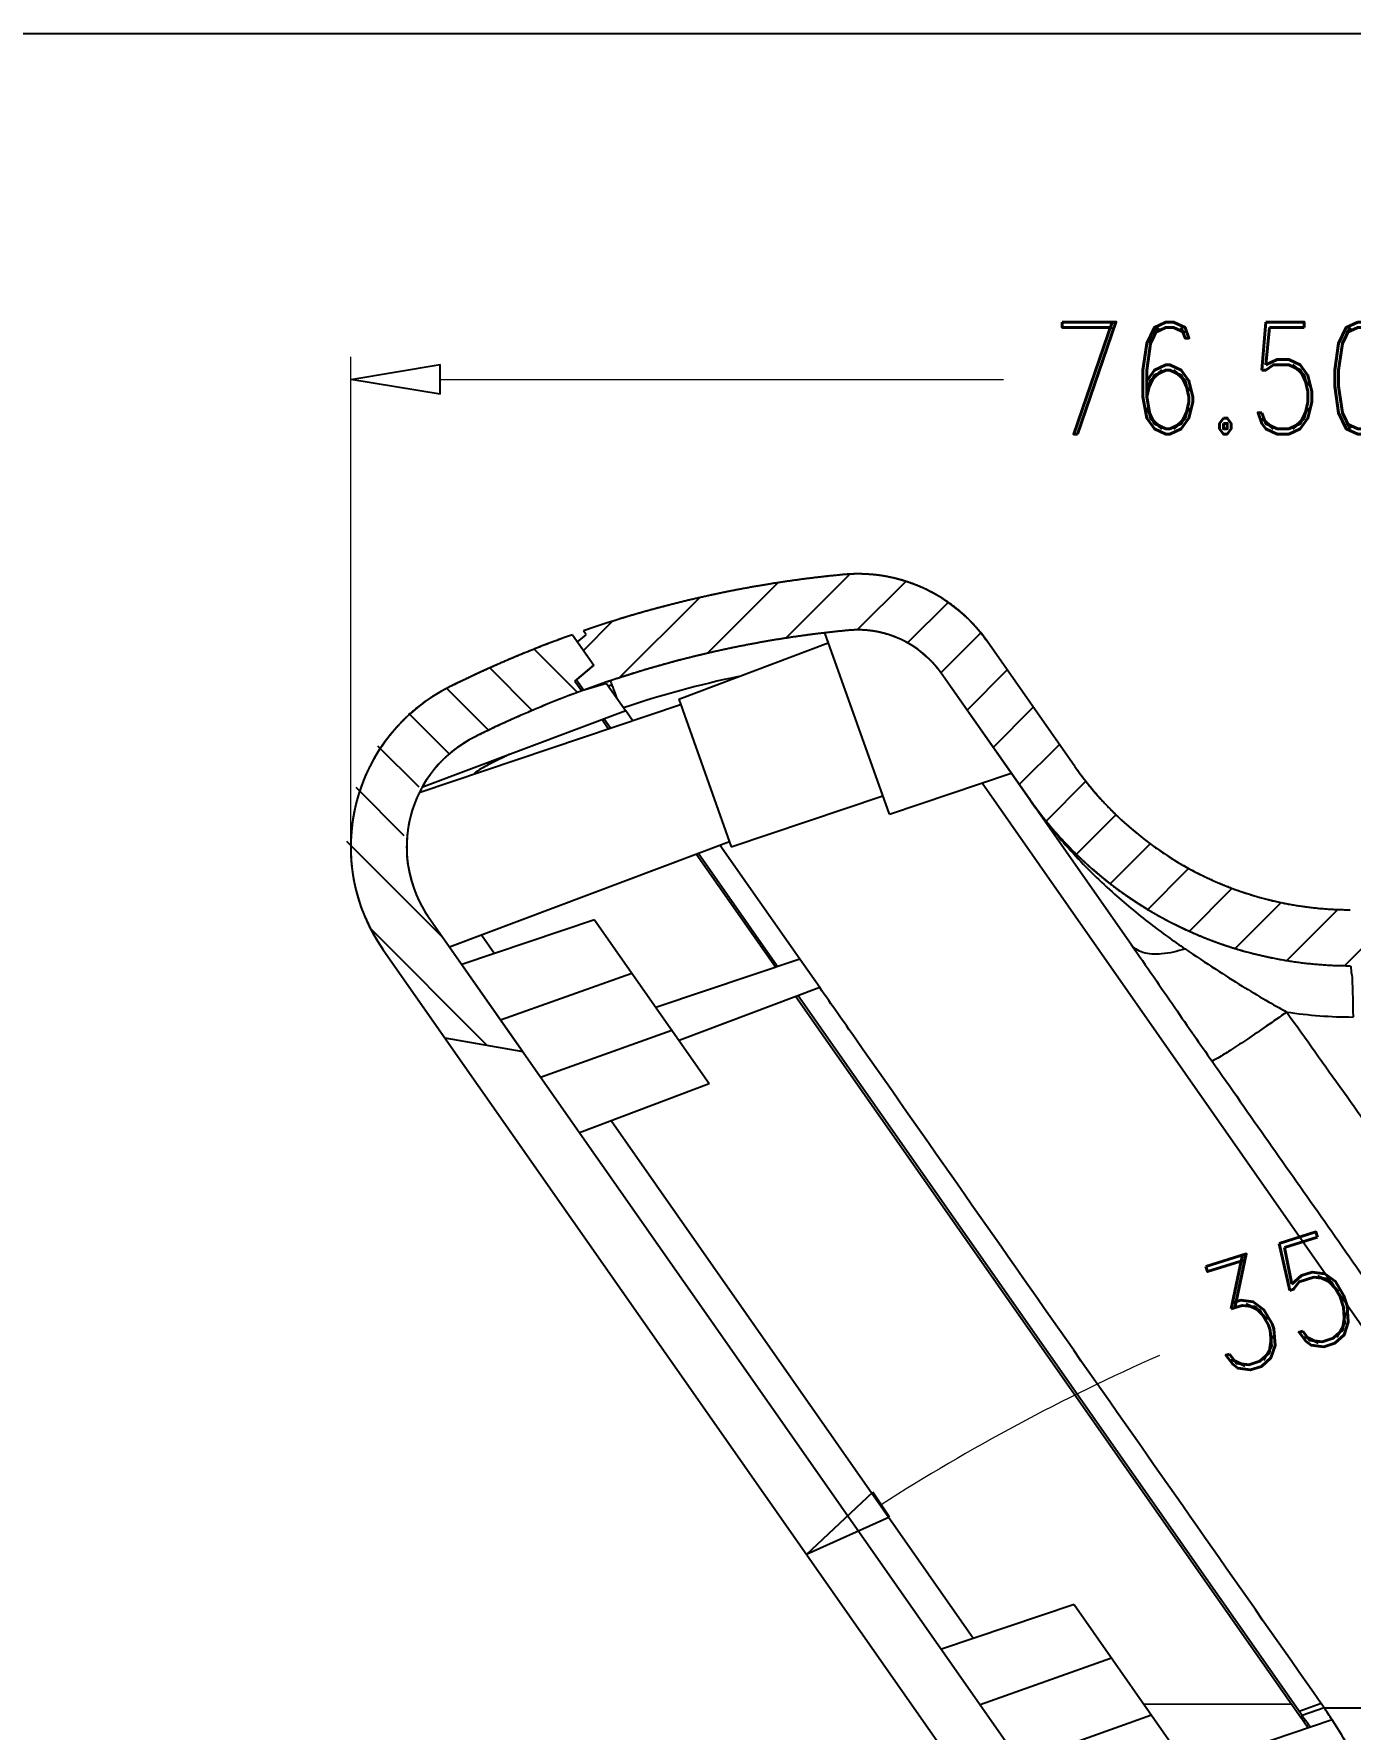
# Model space of a CAD drawing. Header units: millimetres. Extents: x -2947 to 97, y -3022 to 322.
# Drawn here: x -2161.6 to -2102.8, y -1765.1 to -1689.4 of the extents above; entities that cross this region are included whole.
import ezdxf
from ezdxf.enums import TextEntityAlignment as Align

# ---------------------------------------------------------------- set-up
doc = ezdxf.new("R2010")
doc.units = ezdxf.units.MM
doc.layers.get('0').update_dxf_attribs({"linetype": 'CONTINUOUS'})
doc.layers.get('Defpoints').update_dxf_attribs({"linetype": 'CONTINUOUS'})
doc.layers.add('dim', color=3, linetype='CONTINUOUS', lineweight=9)
doc.styles.add('LongTou', font='romand.shx', dxfattribs={"width": 0.8, "bigfont": 'whgdtxt.shx'})

msp = doc.modelspace()

# ---------------------------------------------------------------- linework, layer by layer
at = {"color": 0, "linetype": 'ByBlock', "lineweight": -2}
for p, q in [((-2147.458, -1704.816), (-2143.458, -1704.149)), ((-2143.458, -1705.482), (-2143.458, -1704.149)), ((-2143.458, -1705.482), (-2147.458, -1704.816)), ((-2127.097, -1757.307), (-2124.142, -1754.529)), ((-2123.401, -1755.638), (-2124.142, -1754.529)), ((-2123.401, -1755.638), (-2127.097, -1757.307))]:
    msp.add_line(p, q, dxfattribs=at)
at = {"linetype": 'Continuous'}
for p, q in [((-2128.034, -1716.376), (-2125.174, -1713.517)), ((-2131.541, -1717.055), (-2128.387, -1713.901)), ((-2124.835, -1716.006), (-2122.652, -1713.823)), ((-2135.463, -1718.148), (-2131.883, -1714.568)), ((-2122.577, -1716.576), (-2120.763, -1714.762)), ((-2137.064, -1716.921), (-2135.762, -1715.619)), ((-2121.1, -1717.928), (-2119.315, -1716.143)), ((-2137.327, -1718.798), (-2139.261, -1716.864)), ((-2139.35, -1719.603), (-2141.248, -1717.705)), ((-2119.935, -1719.591), (-2118.14, -1717.796)), ((-2141.298, -1720.484), (-2143.162, -1718.619)), ((-2118.77, -1721.254), (-2116.975, -1719.459)), ((-2143.082, -1721.528), (-2144.866, -1719.744)), ((-2144.4, -1723.038), (-2146.241, -1721.198)), ((-2117.605, -1722.918), (-2115.81, -1721.123)), ((-2145.065, -1725.202), (-2147.218, -1723.049)), ((-2116.408, -1724.549), (-2114.628, -1722.77)), ((-2115.066, -1726.036), (-2113.297, -1724.267)), ((-2143.329, -1729.767), (-2147.63, -1725.465)), ((-2113.564, -1727.362), (-2111.78, -1725.579)), ((-2111.893, -1728.52), (-2110.059, -1726.686)), ((-2110.038, -1729.493), (-2108.12, -1727.575)), ((-2107.977, -1730.261), (-2105.917, -1728.201)), ((-2105.675, -1730.787), (-2103.384, -1728.497)), ((-2141.359, -1734.565), (-2146.618, -1729.306)), ((-2103.062, -1731.003), (-2100.878, -1728.819))]:
    msp.add_line(p, q, dxfattribs=at)
at = {"color": 7}
for p, q in [((-2137.555, -1716.22), (-2136.599, -1717.584)), ((-2137.555, -1716.22), (-2136.599, -1717.584)), ((-2137.329, -1716.542), (-2136.944, -1716.22)), ((-2137.329, -1716.542), (-2136.944, -1716.22)), ((-2137.329, -1716.542), (-2136.599, -1717.584)), ((-2136.944, -1716.22), (-2137.064, -1716.048)), ((-2136.944, -1716.22), (-2137.064, -1716.048)), ((-2132.811, -1719.102), (-2126.132, -1716.589)), ((-2123.404, -1724.242), (-2126.292, -1716.14)), ((-2115.118, -1722.111), (-2119.042, -1716.506)), ((-2115.118, -1722.111), (-2119.042, -1716.506)), ((-2137.445, -1718.294), (-2136.599, -1717.584)), ((-2136.599, -1717.584), (-2137.445, -1718.294)), ((-2137.368, -1718.23), (-2136.599, -1717.584)), ((-2117.166, -1723.545), (-2121.09, -1717.94)), ((-2112.608, -1730.054), (-2121.09, -1717.94)), ((-2137.445, -1718.294), (-2137.141, -1718.729)), ((-2137.445, -1718.294), (-2137.141, -1718.729)), ((-2137.368, -1718.23), (-2137.041, -1718.696)), ((-2137.368, -1718.23), (-2137.041, -1718.696)), ((-2136.03, -1718.397), (-2137.141, -1718.729)), ((-2136.064, -1718.348), (-2137.041, -1718.696)), ((-2136.064, -1718.348), (-2137.041, -1718.696)), ((-2136.03, -1718.397), (-2135.17, -1719.625)), ((-2144.406, -1723.273), (-2132.727, -1719.338)), ((-2135.17, -1719.625), (-2144.274, -1723.05)), ((-2134.867, -1720.059), (-2135.17, -1719.625)), ((-2132.811, -1719.102), (-2130.461, -1725.696)), ((-2135.953, -1720.425), (-2136.233, -1720.025)), ((-2136.129, -1719.996), (-2136.212, -1720.055)), ((-2135.854, -1720.391), (-2136.137, -1719.988)), ((-2123.404, -1724.242), (-2117.964, -1722.409)), ((-2130.461, -1725.696), (-2123.698, -1723.417)), ((-2095.032, -1757.531), (-2119.266, -1722.848)), ((-2143.049, -1730.166), (-2130.545, -1725.461)), ((-2127.407, -1730.712), (-2130.972, -1725.621)), ((-2128.494, -1731.078), (-2132.035, -1726.021)), ((-2128.412, -1731.021), (-2131.938, -1725.985)), ((-2143.963, -1728.86), (-2139.773, -1734.845)), ((-2143.963, -1728.86), (-2114.361, -1771.137)), ((-2136.566, -1728.964), (-2142.493, -1730.961)), ((-2136.566, -1728.964), (-2131.45, -1736.27)), ((-2146.011, -1730.294), (-2143.255, -1734.231)), ((-2146.011, -1730.294), (-2116.409, -1772.571)), ((-2141.619, -1729.628), (-2141.032, -1730.468)), ((-2127.407, -1730.712), (-2133.828, -1732.875)), ((-2126.515, -1731.986), (-2127.407, -1730.712)), ((-2140.762, -1733.432), (-2134.901, -1731.343)), ((-2126.515, -1731.986), (-2132.795, -1734.349)), ((-2127.578, -1732.386), (-2105.022, -1764.599)), ((-2104.941, -1764.541), (-2127.481, -1732.35)), ((-2138.978, -1735.98), (-2133.116, -1733.891)), ((-2143.255, -1734.231), (-2139.773, -1734.845)), ((-2143.255, -1734.231), (-2139.773, -1734.845)), ((-2137.247, -1738.452), (-2131.45, -1736.27)), ((-2135.827, -1737.917), (-2119.654, -1761.066)), ((-2115.15, -1759.549), (-2121.077, -1761.545)), ((-2115.15, -1759.549), (-2110.034, -1766.855)), ((-2119.347, -1764.017), (-2113.485, -1761.928)), ((-2112.042, -1763.989), (-2105.459, -1763.975)), ((-2104.122, -1763.967), (-2105.099, -1764.315)), ((-2103.991, -1764.156), (-2104.967, -1764.503)), ((-2104.122, -1763.967), (-2104.139, -1763.943)), ((-2103.991, -1764.156), (-2091.361, -1764.181)), ((-2117.562, -1766.565), (-2111.7, -1764.476)), ((-2103.627, -1764.7), (-2110.139, -1766.894)), ((-2104.956, -1764.519), (-2105.038, -1764.576)), ((-2104.831, -1764.7), (-2104.913, -1764.756)), ((-2104.897, -1764.779), (-2104.898, -1764.778))]:
    msp.add_line(p, q, dxfattribs=at)
for centre, radius, start, end in [((-2120.766, -1763.317), 50, 95.39225, 109.02448), ((-2124.804, -1720.54), 7.033, 35, 95.39226), ((-2120.766, -1763.317), 50, 109.61958, 116.42642), ((-2120.766, -1763.317), 47.5, 95.39224, 108.78837), ((-2124.804, -1720.54), 4.533, 35, 95.39224), ((-2120.683, -1763.026), 45.922, 101.87065, 108.52107), ((-2139.458, -1725.706), 8, 116.42642, 215), ((-2120.766, -1763.317), 47.5, 110.16549, 116.42642), ((-2139.458, -1725.706), 5.5, 116.42642, 215), ((-2131.263, -1717.057), 11.216, 205.87398, 206.32005), ((-2120.826, -1763.173), 45.963, 115.13907, 116.47522), ((-2139.525, -1725.623), 4.015, 116.50317, 127.13281), ((-2102.831, -1713.507), 15, 215.00007, 270.00054), ((-2097.785, -1709.967), 23.664, 215.01368, 219.85067), ((-2102.831, -1713.507), 17.5, 215.00007, 270.00054), ((-2102.7, -1713.369), 19.93, 261.45932, 270.00073), ((-2124.6, -1778.307), 25, 34.47479, 35), ((-2124.575, -1778.289), 24.969, 32.97088, 34.47438), ((-2124.6, -1778.308), 23.9, 34.47851, 35.00001), ((-2124.602, -1778.307), 24.002, 34.82494, 35), ((-2124.602, -1778.308), 24.002, 34.47482, 34.82494), ((-2124.969, -1778.556), 24.345, 33.92655, 34.46745), ((-2124.527, -1778.256), 23.911, 33.63983, 34.4753), ((-2127.519, -1780.233), 27.396, 33.62045, 33.86086), ((-2124.6, -1778.307), 25, 29.46317, 32.97312)]:
    msp.add_arc(centre, radius, start, end, dxfattribs=at)
for points, start_tangent, end_tangent in [([(-2125.465, -1713.538), (-2125.649, -1713.556), (-2125.834, -1713.575), (-2126.018, -1713.594), (-2126.203, -1713.614), (-2126.387, -1713.634), (-2126.572, -1713.655), (-2126.756, -1713.677), (-2126.94, -1713.7), (-2127.125, -1713.723), (-2127.309, -1713.747), (-2127.493, -1713.772), (-2127.677, -1713.797), (-2127.861, -1713.823), (-2128.045, -1713.85), (-2128.229, -1713.877), (-2128.413, -1713.905), (-2128.597, -1713.934), (-2128.78, -1713.964), (-2128.964, -1713.994), (-2129.147, -1714.025), (-2129.33, -1714.056), (-2129.514, -1714.088), (-2129.697, -1714.121), (-2129.88, -1714.155), (-2130.063, -1714.189), (-2130.245, -1714.224), (-2130.428, -1714.26), (-2130.611, -1714.296), (-2130.793, -1714.333), (-2130.975, -1714.37), (-2131.157, -1714.409), (-2131.339, -1714.448), (-2131.521, -1714.488), (-2131.703, -1714.528), (-2131.884, -1714.569), (-2132.066, -1714.611), (-2132.247, -1714.653), (-2132.428, -1714.696), (-2132.609, -1714.74), (-2132.789, -1714.784), (-2132.97, -1714.829), (-2133.15, -1714.875), (-2133.33, -1714.922), (-2133.51, -1714.969), (-2133.69, -1715.016), (-2133.87, -1715.065), (-2134.049, -1715.114), (-2134.228, -1715.164), (-2134.407, -1715.214), (-2134.586, -1715.265), (-2134.764, -1715.317), (-2134.943, -1715.369), (-2135.121, -1715.422), (-2135.299, -1715.476), (-2135.476, -1715.53), (-2135.654, -1715.585), (-2135.831, -1715.641), (-2136.008, -1715.697), (-2136.185, -1715.754), (-2136.361, -1715.811), (-2136.537, -1715.87), (-2136.713, -1715.929), (-2136.889, -1715.988), (-2137.064, -1716.048)], (-0.995575, -0.093974), (-0.945379, -0.325972)), ([(-2119.042, -1716.506), (-2119.074, -1716.461), (-2119.107, -1716.416), (-2119.139, -1716.371), (-2119.173, -1716.327), (-2119.206, -1716.282), (-2119.24, -1716.238), (-2119.275, -1716.193), (-2119.31, -1716.15), (-2119.345, -1716.106), (-2119.38, -1716.062), (-2119.417, -1716.019), (-2119.453, -1715.976), (-2119.49, -1715.933), (-2119.527, -1715.89), (-2119.565, -1715.848), (-2119.603, -1715.805), (-2119.642, -1715.763), (-2119.681, -1715.722), (-2119.72, -1715.68), (-2119.76, -1715.639), (-2119.8, -1715.598), (-2119.841, -1715.557), (-2119.881, -1715.517), (-2119.923, -1715.477), (-2119.964, -1715.437), (-2120.007, -1715.397), (-2120.049, -1715.358), (-2120.092, -1715.319), (-2120.135, -1715.28), (-2120.179, -1715.242), (-2120.223, -1715.204), (-2120.267, -1715.166), (-2120.312, -1715.129), (-2120.357, -1715.092), (-2120.402, -1715.055), (-2120.448, -1715.018), (-2120.494, -1714.982), (-2120.54, -1714.947), (-2120.587, -1714.911), (-2120.634, -1714.876), (-2120.682, -1714.842), (-2120.729, -1714.808), (-2120.777, -1714.774), (-2120.826, -1714.74), (-2120.875, -1714.707), (-2120.924, -1714.674), (-2120.973, -1714.642), (-2121.023, -1714.61), (-2121.072, -1714.579), (-2121.123, -1714.547), (-2121.173, -1714.517), (-2121.224, -1714.486), (-2121.275, -1714.456), (-2121.326, -1714.427), (-2121.378, -1714.398), (-2121.43, -1714.369), (-2121.482, -1714.341), (-2121.534, -1714.313), (-2121.587, -1714.286), (-2121.64, -1714.259), (-2121.693, -1714.233), (-2121.746, -1714.207), (-2121.799, -1714.181), (-2121.853, -1714.156), (-2121.907, -1714.131), (-2121.961, -1714.107), (-2122.016, -1714.083), (-2122.07, -1714.06), (-2122.125, -1714.037), (-2122.18, -1714.015), (-2122.235, -1713.993), (-2122.29, -1713.972), (-2122.345, -1713.951), (-2122.401, -1713.93), (-2122.457, -1713.91), (-2122.512, -1713.891), (-2122.568, -1713.872), (-2122.625, -1713.853), (-2122.681, -1713.835), (-2122.737, -1713.818), (-2122.794, -1713.801), (-2122.85, -1713.784), (-2122.907, -1713.768), (-2122.964, -1713.752), (-2123.021, -1713.737), (-2123.077, -1713.722), (-2123.135, -1713.708), (-2123.192, -1713.694), (-2123.249, -1713.681), (-2123.306, -1713.669), (-2123.363, -1713.656), (-2123.421, -1713.645), (-2123.478, -1713.633), (-2123.535, -1713.623), (-2123.593, -1713.612), (-2123.65, -1713.602), (-2123.708, -1713.593), (-2123.765, -1713.584), (-2123.823, -1713.576), (-2123.88, -1713.568), (-2123.937, -1713.561), (-2123.995, -1713.554), (-2124.052, -1713.547), (-2124.11, -1713.542), (-2124.167, -1713.536), (-2124.224, -1713.531), (-2124.282, -1713.527), (-2124.339, -1713.523), (-2124.396, -1713.519), (-2124.453, -1713.516), (-2124.51, -1713.513), (-2124.567, -1713.511), (-2124.624, -1713.51), (-2124.681, -1713.508), (-2124.738, -1713.508), (-2124.794, -1713.507), (-2124.851, -1713.507), (-2124.907, -1713.508), (-2124.963, -1713.509), (-2125.02, -1713.511), (-2125.076, -1713.513), (-2125.132, -1713.515), (-2125.188, -1713.518), (-2125.243, -1713.521), (-2125.299, -1713.525), (-2125.354, -1713.529), (-2125.409, -1713.533), (-2125.465, -1713.538)], (-0.573576, 0.819152), (-0.995575, -0.093974)), ([(-2137.555, -1716.22), (-2137.729, -1716.283), (-2137.904, -1716.346), (-2138.078, -1716.41), (-2138.252, -1716.474), (-2138.426, -1716.54), (-2138.599, -1716.605), (-2138.772, -1716.672), (-2138.945, -1716.739), (-2139.118, -1716.807), (-2139.291, -1716.875), (-2139.463, -1716.945), (-2139.635, -1717.014), (-2139.807, -1717.085), (-2139.979, -1717.156), (-2140.15, -1717.227), (-2140.321, -1717.3), (-2140.492, -1717.373), (-2140.662, -1717.446), (-2140.832, -1717.52), (-2141.002, -1717.595), (-2141.172, -1717.671), (-2141.341, -1717.747), (-2141.51, -1717.824), (-2141.679, -1717.901), (-2141.848, -1717.979), (-2142.016, -1718.057), (-2142.184, -1718.137), (-2142.351, -1718.216), (-2142.518, -1718.297), (-2142.685, -1718.378), (-2142.852, -1718.46), (-2143.018, -1718.542)], (-0.941943, -0.335773), (-0.895507, -0.445048)), ([(-2125.23, -1716.027), (-2125.402, -1716.044), (-2125.574, -1716.061), (-2125.747, -1716.079), (-2125.919, -1716.097), (-2126.091, -1716.117), (-2126.263, -1716.136), (-2126.435, -1716.157), (-2126.608, -1716.178), (-2126.78, -1716.199), (-2126.952, -1716.222), (-2127.124, -1716.244), (-2127.295, -1716.268), (-2127.467, -1716.292), (-2127.639, -1716.317), (-2127.811, -1716.342), (-2127.982, -1716.368), (-2128.154, -1716.395), (-2128.325, -1716.422), (-2128.497, -1716.45), (-2128.668, -1716.479), (-2128.839, -1716.508), (-2129.01, -1716.538), (-2129.181, -1716.568), (-2129.352, -1716.6), (-2129.523, -1716.631), (-2129.693, -1716.664), (-2129.864, -1716.697), (-2130.034, -1716.73), (-2130.205, -1716.764), (-2130.375, -1716.799), (-2130.545, -1716.835), (-2130.715, -1716.871), (-2130.885, -1716.907), (-2131.054, -1716.945), (-2131.224, -1716.983), (-2131.393, -1717.021), (-2131.563, -1717.06), (-2131.732, -1717.1), (-2131.901, -1717.141), (-2132.069, -1717.182), (-2132.238, -1717.223), (-2132.406, -1717.266), (-2132.575, -1717.308), (-2132.743, -1717.352), (-2132.911, -1717.396), (-2133.079, -1717.441), (-2133.246, -1717.486), (-2133.414, -1717.532), (-2133.581, -1717.578), (-2133.748, -1717.626), (-2133.915, -1717.673), (-2134.081, -1717.722), (-2134.248, -1717.771), (-2134.414, -1717.82), (-2134.58, -1717.87), (-2134.746, -1717.921), (-2134.911, -1717.972), (-2135.077, -1718.024), (-2135.242, -1718.077), (-2135.407, -1718.13), (-2135.572, -1718.184), (-2135.736, -1718.238), (-2135.9, -1718.293), (-2136.064, -1718.348)], (-0.995575, -0.093974), (-0.946715, -0.322074)), ([(-2121.09, -1717.94), (-2121.111, -1717.911), (-2121.132, -1717.882), (-2121.153, -1717.853), (-2121.174, -1717.824), (-2121.196, -1717.796), (-2121.218, -1717.767), (-2121.24, -1717.739), (-2121.262, -1717.71), (-2121.285, -1717.682), (-2121.308, -1717.654), (-2121.331, -1717.626), (-2121.355, -1717.598), (-2121.379, -1717.571), (-2121.403, -1717.543), (-2121.427, -1717.516), (-2121.452, -1717.488), (-2121.477, -1717.461), (-2121.502, -1717.434), (-2121.527, -1717.408), (-2121.553, -1717.381), (-2121.579, -1717.355), (-2121.605, -1717.328), (-2121.631, -1717.302), (-2121.658, -1717.277), (-2121.685, -1717.251), (-2121.712, -1717.225), (-2121.739, -1717.2), (-2121.767, -1717.175), (-2121.795, -1717.15), (-2121.823, -1717.125), (-2121.851, -1717.101), (-2121.88, -1717.076), (-2121.908, -1717.052), (-2121.937, -1717.028), (-2121.967, -1717.005), (-2121.996, -1716.981), (-2122.026, -1716.958), (-2122.056, -1716.935), (-2122.086, -1716.912), (-2122.116, -1716.89), (-2122.147, -1716.867), (-2122.178, -1716.845), (-2122.209, -1716.823), (-2122.24, -1716.802), (-2122.271, -1716.781), (-2122.303, -1716.759), (-2122.335, -1716.739), (-2122.367, -1716.718), (-2122.399, -1716.698), (-2122.431, -1716.678), (-2122.464, -1716.658), (-2122.496, -1716.638), (-2122.529, -1716.619), (-2122.562, -1716.6), (-2122.596, -1716.581), (-2122.629, -1716.563), (-2122.663, -1716.545), (-2122.696, -1716.527), (-2122.73, -1716.509), (-2122.764, -1716.492), (-2122.798, -1716.475), (-2122.833, -1716.458), (-2122.867, -1716.442), (-2122.902, -1716.425), (-2122.937, -1716.41), (-2122.972, -1716.394), (-2123.007, -1716.379), (-2123.042, -1716.364), (-2123.077, -1716.349), (-2123.112, -1716.335), (-2123.148, -1716.32), (-2123.183, -1716.307), (-2123.219, -1716.293), (-2123.255, -1716.28), (-2123.291, -1716.267), (-2123.327, -1716.255), (-2123.363, -1716.242), (-2123.399, -1716.23), (-2123.435, -1716.219), (-2123.472, -1716.207), (-2123.508, -1716.196), (-2123.545, -1716.186), (-2123.581, -1716.175), (-2123.618, -1716.165), (-2123.654, -1716.155), (-2123.691, -1716.146), (-2123.728, -1716.137), (-2123.765, -1716.128), (-2123.801, -1716.119), (-2123.838, -1716.111), (-2123.875, -1716.103), (-2123.912, -1716.096), (-2123.949, -1716.088), (-2123.986, -1716.082), (-2124.023, -1716.075), (-2124.06, -1716.069), (-2124.097, -1716.063), (-2124.134, -1716.057), (-2124.171, -1716.052), (-2124.208, -1716.046), (-2124.245, -1716.042), (-2124.282, -1716.037), (-2124.319, -1716.033), (-2124.356, -1716.029), (-2124.393, -1716.026), (-2124.43, -1716.023), (-2124.467, -1716.02), (-2124.504, -1716.017), (-2124.541, -1716.015), (-2124.578, -1716.013), (-2124.615, -1716.011), (-2124.651, -1716.01), (-2124.688, -1716.009), (-2124.725, -1716.008), (-2124.761, -1716.007), (-2124.798, -1716.007), (-2124.834, -1716.007), (-2124.87, -1716.008), (-2124.907, -1716.008), (-2124.943, -1716.009), (-2124.979, -1716.011), (-2125.015, -1716.012), (-2125.051, -1716.014), (-2125.087, -1716.016), (-2125.123, -1716.018), (-2125.158, -1716.021), (-2125.194, -1716.024), (-2125.23, -1716.027)], (-0.573576, 0.819152), (-0.995575, -0.093974)), ([(-2143.018, -1718.542), (-2143.061, -1718.563), (-2143.103, -1718.585), (-2143.146, -1718.606), (-2143.188, -1718.629), (-2143.23, -1718.651), (-2143.273, -1718.674), (-2143.315, -1718.697), (-2143.357, -1718.72), (-2143.399, -1718.744), (-2143.442, -1718.768), (-2143.484, -1718.793), (-2143.526, -1718.817), (-2143.568, -1718.842), (-2143.61, -1718.868), (-2143.652, -1718.893), (-2143.694, -1718.919), (-2143.736, -1718.946), (-2143.778, -1718.972), (-2143.819, -1718.999), (-2143.861, -1719.027), (-2143.903, -1719.054), (-2143.944, -1719.082), (-2143.986, -1719.11), (-2144.027, -1719.139), (-2144.068, -1719.168), (-2144.109, -1719.197), (-2144.151, -1719.227), (-2144.192, -1719.257), (-2144.232, -1719.287), (-2144.273, -1719.317), (-2144.314, -1719.348), (-2144.355, -1719.379), (-2144.395, -1719.411), (-2144.435, -1719.443), (-2144.476, -1719.475), (-2144.516, -1719.508), (-2144.556, -1719.54), (-2144.596, -1719.574), (-2144.635, -1719.607), (-2144.675, -1719.641), (-2144.715, -1719.675), (-2144.754, -1719.71), (-2144.793, -1719.745), (-2144.832, -1719.78), (-2144.871, -1719.815), (-2144.91, -1719.851), (-2144.948, -1719.887), (-2144.987, -1719.924), (-2145.025, -1719.96), (-2145.063, -1719.997), (-2145.101, -1720.035), (-2145.138, -1720.073), (-2145.176, -1720.111), (-2145.213, -1720.149), (-2145.25, -1720.188), (-2145.287, -1720.227), (-2145.324, -1720.266), (-2145.36, -1720.306), (-2145.397, -1720.346), (-2145.433, -1720.386), (-2145.469, -1720.427), (-2145.504, -1720.468), (-2145.54, -1720.509), (-2145.575, -1720.55), (-2145.61, -1720.592), (-2145.645, -1720.634), (-2145.679, -1720.677), (-2145.714, -1720.719), (-2145.748, -1720.762), (-2145.781, -1720.806), (-2145.815, -1720.849), (-2145.848, -1720.893), (-2145.881, -1720.937), (-2145.914, -1720.982), (-2145.947, -1721.026), (-2145.979, -1721.071), (-2146.011, -1721.117), (-2146.043, -1721.162), (-2146.074, -1721.208), (-2146.105, -1721.254), (-2146.136, -1721.301), (-2146.166, -1721.347), (-2146.197, -1721.394), (-2146.227, -1721.442), (-2146.256, -1721.489), (-2146.286, -1721.537), (-2146.315, -1721.585), (-2146.344, -1721.633), (-2146.372, -1721.682), (-2146.4, -1721.73), (-2146.428, -1721.779), (-2146.455, -1721.828), (-2146.483, -1721.878), (-2146.51, -1721.928), (-2146.536, -1721.978), (-2146.562, -1722.028), (-2146.588, -1722.078), (-2146.614, -1722.129), (-2146.639, -1722.179), (-2146.664, -1722.231), (-2146.688, -1722.282), (-2146.712, -1722.333), (-2146.736, -1722.385), (-2146.759, -1722.437), (-2146.783, -1722.489), (-2146.805, -1722.541), (-2146.828, -1722.593), (-2146.85, -1722.646), (-2146.871, -1722.699), (-2146.893, -1722.752), (-2146.913, -1722.805), (-2146.934, -1722.858), (-2146.954, -1722.912), (-2146.974, -1722.965), (-2146.993, -1723.019), (-2147.012, -1723.073), (-2147.031, -1723.127), (-2147.049, -1723.182), (-2147.067, -1723.236), (-2147.085, -1723.291), (-2147.102, -1723.345), (-2147.118, -1723.4), (-2147.135, -1723.455), (-2147.151, -1723.51), (-2147.166, -1723.565), (-2147.181, -1723.621), (-2147.196, -1723.676), (-2147.21, -1723.732), (-2147.224, -1723.787), (-2147.238, -1723.843), (-2147.251, -1723.899), (-2147.264, -1723.955), (-2147.276, -1724.011), (-2147.288, -1724.067), (-2147.3, -1724.123), (-2147.311, -1724.179), (-2147.322, -1724.235), (-2147.332, -1724.292), (-2147.342, -1724.348), (-2147.351, -1724.405), (-2147.36, -1724.461), (-2147.369, -1724.518), (-2147.377, -1724.574), (-2147.385, -1724.631), (-2147.393, -1724.687), (-2147.4, -1724.744), (-2147.407, -1724.801), (-2147.413, -1724.858), (-2147.419, -1724.914), (-2147.424, -1724.971), (-2147.429, -1725.028), (-2147.434, -1725.085), (-2147.438, -1725.141), (-2147.442, -1725.198), (-2147.445, -1725.255), (-2147.448, -1725.311), (-2147.451, -1725.368), (-2147.453, -1725.425), (-2147.455, -1725.481), (-2147.456, -1725.538), (-2147.457, -1725.595), (-2147.458, -1725.651), (-2147.458, -1725.708), (-2147.458, -1725.764), (-2147.457, -1725.82), (-2147.456, -1725.877), (-2147.455, -1725.933), (-2147.453, -1725.989), (-2147.451, -1726.045), (-2147.448, -1726.101), (-2147.445, -1726.157), (-2147.442, -1726.213), (-2147.438, -1726.269), (-2147.434, -1726.325), (-2147.429, -1726.38), (-2147.425, -1726.436), (-2147.419, -1726.491), (-2147.414, -1726.547), (-2147.408, -1726.602), (-2147.401, -1726.657), (-2147.394, -1726.712), (-2147.387, -1726.767), (-2147.38, -1726.821), (-2147.372, -1726.876), (-2147.364, -1726.93), (-2147.355, -1726.985), (-2147.346, -1727.039), (-2147.337, -1727.093), (-2147.327, -1727.147), (-2147.317, -1727.201), (-2147.307, -1727.254), (-2147.296, -1727.308), (-2147.285, -1727.361), (-2147.273, -1727.414), (-2147.262, -1727.467), (-2147.25, -1727.52), (-2147.237, -1727.573), (-2147.224, -1727.625), (-2147.211, -1727.677), (-2147.198, -1727.729), (-2147.184, -1727.781), (-2147.17, -1727.833), (-2147.155, -1727.885), (-2147.141, -1727.936), (-2147.126, -1727.987), (-2147.11, -1728.038), (-2147.095, -1728.089), (-2147.079, -1728.139), (-2147.062, -1728.19), (-2147.046, -1728.24), (-2147.029, -1728.29), (-2147.012, -1728.34), (-2146.994, -1728.389), (-2146.977, -1728.439), (-2146.959, -1728.488), (-2146.94, -1728.537), (-2146.922, -1728.585), (-2146.903, -1728.634), (-2146.884, -1728.682), (-2146.864, -1728.73), (-2146.845, -1728.778), (-2146.825, -1728.825), (-2146.804, -1728.873), (-2146.784, -1728.92), (-2146.763, -1728.966), (-2146.742, -1729.013), (-2146.721, -1729.059), (-2146.7, -1729.106), (-2146.678, -1729.151), (-2146.656, -1729.197), (-2146.634, -1729.242), (-2146.611, -1729.288), (-2146.589, -1729.333), (-2146.566, -1729.377), (-2146.543, -1729.422), (-2146.519, -1729.466), (-2146.496, -1729.51), (-2146.472, -1729.553), (-2146.448, -1729.597), (-2146.424, -1729.64), (-2146.399, -1729.683), (-2146.375, -1729.725), (-2146.35, -1729.768), (-2146.325, -1729.81), (-2146.3, -1729.852), (-2146.275, -1729.893), (-2146.249, -1729.934), (-2146.223, -1729.975), (-2146.197, -1730.016), (-2146.171, -1730.057), (-2146.145, -1730.097), (-2146.119, -1730.137), (-2146.092, -1730.177), (-2146.065, -1730.216), (-2146.038, -1730.255), (-2146.011, -1730.294)], (-0.895507, -0.445048), (0.573576, -0.819152)), ([(-2137.141, -1718.729), (-2137.445, -1718.842), (-2137.748, -1718.957), (-2138.051, -1719.074), (-2138.352, -1719.193), (-2138.653, -1719.314), (-2138.953, -1719.437), (-2139.253, -1719.562), (-2139.551, -1719.69), (-2139.849, -1719.819), (-2140.146, -1719.95), (-2140.441, -1720.084), (-2140.736, -1720.219), (-2141.03, -1720.356), (-2141.323, -1720.496), (-2141.615, -1720.637), (-2141.906, -1720.781)], (-0.938701, -0.344733), (-0.895507, -0.445048)), ([(-2136.052, -1718.357), (-2136.064, -1718.348)], (-0.703346, 0.710847), (-0.901358, 0.433074)), ([(-2135.783, -1718.486), (-2135.86, -1718.489), (-2135.943, -1718.514)], (-0.992602, 0.12141), (-0.922278, -0.386526)), ([(-2135.878, -1718.285), (-2135.871, -1718.286)], (0.948043, 0.318143), (0.820494, -0.571655)), ([(-2135.871, -1718.286), (-2135.861, -1718.306), (-2135.829, -1718.374), (-2135.783, -1718.486)], (0.820494, -0.571655), (0.369076, -0.929399)), ([(-2135.636, -1718.853), (-2135.692, -1718.699), (-2135.74, -1718.577), (-2135.783, -1718.486)], (-0.318131, 0.948047), (-0.458569, 0.888659)), ([(-2135.576, -1719.046), (-2135.636, -1718.853)], (-0.287055, 0.957914), (-0.318131, 0.948047)), ([(-2141.906, -1720.781), (-2141.935, -1720.795), (-2141.964, -1720.81), (-2141.993, -1720.825), (-2142.022, -1720.84), (-2142.051, -1720.856), (-2142.08, -1720.871), (-2142.11, -1720.887), (-2142.139, -1720.903), (-2142.168, -1720.92), (-2142.197, -1720.936), (-2142.226, -1720.953), (-2142.255, -1720.97), (-2142.284, -1720.987), (-2142.312, -1721.005), (-2142.341, -1721.022), (-2142.37, -1721.04), (-2142.399, -1721.058), (-2142.428, -1721.076), (-2142.456, -1721.095), (-2142.485, -1721.114), (-2142.514, -1721.133), (-2142.542, -1721.152), (-2142.571, -1721.171), (-2142.599, -1721.191), (-2142.627, -1721.211), (-2142.656, -1721.231), (-2142.684, -1721.251), (-2142.712, -1721.272), (-2142.74, -1721.293), (-2142.768, -1721.314), (-2142.796, -1721.335), (-2142.824, -1721.356), (-2142.852, -1721.378), (-2142.88, -1721.4), (-2142.908, -1721.422), (-2142.935, -1721.445), (-2142.963, -1721.467), (-2142.99, -1721.49), (-2143.017, -1721.513), (-2143.045, -1721.536), (-2143.072, -1721.56), (-2143.099, -1721.584), (-2143.126, -1721.607), (-2143.153, -1721.632), (-2143.179, -1721.656), (-2143.206, -1721.681), (-2143.232, -1721.705), (-2143.259, -1721.731), (-2143.285, -1721.756), (-2143.311, -1721.781), (-2143.337, -1721.807), (-2143.363, -1721.833), (-2143.389, -1721.859), (-2143.415, -1721.886), (-2143.44, -1721.912), (-2143.466, -1721.939), (-2143.491, -1721.966), (-2143.516, -1721.993), (-2143.541, -1722.021), (-2143.566, -1722.048), (-2143.59, -1722.076), (-2143.615, -1722.104), (-2143.639, -1722.133), (-2143.663, -1722.161), (-2143.688, -1722.19), (-2143.711, -1722.219), (-2143.735, -1722.248), (-2143.759, -1722.278), (-2143.782, -1722.307), (-2143.805, -1722.337), (-2143.828, -1722.367), (-2143.851, -1722.397), (-2143.874, -1722.427), (-2143.897, -1722.458), (-2143.919, -1722.489), (-2143.941, -1722.52), (-2143.963, -1722.551), (-2143.985, -1722.582), (-2144.006, -1722.614), (-2144.028, -1722.645), (-2144.049, -1722.677), (-2144.07, -1722.709), (-2144.091, -1722.742), (-2144.111, -1722.774), (-2144.132, -1722.807), (-2144.152, -1722.84), (-2144.172, -1722.873), (-2144.192, -1722.906), (-2144.211, -1722.939), (-2144.231, -1722.973), (-2144.25, -1723.006), (-2144.269, -1723.04), (-2144.287, -1723.074), (-2144.306, -1723.108), (-2144.324, -1723.143), (-2144.342, -1723.177), (-2144.36, -1723.212), (-2144.377, -1723.247), (-2144.395, -1723.281), (-2144.412, -1723.317), (-2144.429, -1723.352), (-2144.445, -1723.387), (-2144.462, -1723.423), (-2144.478, -1723.458), (-2144.494, -1723.494), (-2144.509, -1723.53), (-2144.525, -1723.566), (-2144.54, -1723.602), (-2144.555, -1723.639), (-2144.569, -1723.675), (-2144.584, -1723.712), (-2144.598, -1723.748), (-2144.612, -1723.785), (-2144.625, -1723.822), (-2144.639, -1723.859), (-2144.652, -1723.896), (-2144.664, -1723.933), (-2144.677, -1723.97), (-2144.689, -1724.008), (-2144.701, -1724.045), (-2144.713, -1724.083), (-2144.725, -1724.121), (-2144.736, -1724.158), (-2144.747, -1724.196), (-2144.757, -1724.234), (-2144.768, -1724.272), (-2144.778, -1724.31), (-2144.788, -1724.349), (-2144.797, -1724.387), (-2144.807, -1724.425), (-2144.816, -1724.463), (-2144.825, -1724.502), (-2144.833, -1724.54), (-2144.841, -1724.579), (-2144.849, -1724.618), (-2144.857, -1724.656), (-2144.864, -1724.695), (-2144.871, -1724.734), (-2144.878, -1724.772), (-2144.885, -1724.811), (-2144.891, -1724.85), (-2144.897, -1724.889), (-2144.903, -1724.928), (-2144.908, -1724.967), (-2144.913, -1725.006), (-2144.918, -1725.045), (-2144.923, -1725.084), (-2144.927, -1725.123), (-2144.931, -1725.162), (-2144.935, -1725.201), (-2144.938, -1725.24), (-2144.941, -1725.279), (-2144.944, -1725.318), (-2144.947, -1725.357), (-2144.949, -1725.396), (-2144.951, -1725.435), (-2144.953, -1725.474), (-2144.955, -1725.513), (-2144.956, -1725.552), (-2144.957, -1725.59), (-2144.957, -1725.629), (-2144.958, -1725.668), (-2144.958, -1725.707), (-2144.958, -1725.746), (-2144.957, -1725.785), (-2144.957, -1725.823), (-2144.956, -1725.862), (-2144.954, -1725.901), (-2144.953, -1725.939), (-2144.951, -1725.978), (-2144.949, -1726.016), (-2144.947, -1726.055), (-2144.944, -1726.093), (-2144.941, -1726.131), (-2144.938, -1726.17), (-2144.935, -1726.208), (-2144.931, -1726.246), (-2144.927, -1726.284), (-2144.923, -1726.322), (-2144.919, -1726.36), (-2144.914, -1726.397), (-2144.909, -1726.435), (-2144.904, -1726.473), (-2144.899, -1726.51), (-2144.893, -1726.548), (-2144.887, -1726.585), (-2144.881, -1726.622), (-2144.875, -1726.66), (-2144.868, -1726.697), (-2144.861, -1726.734), (-2144.854, -1726.77), (-2144.847, -1726.807), (-2144.839, -1726.844), (-2144.831, -1726.88), (-2144.823, -1726.917), (-2144.815, -1726.953), (-2144.806, -1726.989), (-2144.797, -1727.025), (-2144.788, -1727.061), (-2144.779, -1727.097), (-2144.77, -1727.133), (-2144.76, -1727.168), (-2144.75, -1727.204), (-2144.74, -1727.239), (-2144.73, -1727.274), (-2144.719, -1727.309), (-2144.708, -1727.344), (-2144.697, -1727.379), (-2144.686, -1727.414), (-2144.675, -1727.448), (-2144.663, -1727.482), (-2144.651, -1727.517), (-2144.639, -1727.551), (-2144.627, -1727.585), (-2144.615, -1727.618), (-2144.602, -1727.652), (-2144.589, -1727.685), (-2144.576, -1727.719), (-2144.563, -1727.752), (-2144.55, -1727.785), (-2144.536, -1727.818), (-2144.523, -1727.85), (-2144.509, -1727.883), (-2144.495, -1727.915), (-2144.48, -1727.948), (-2144.466, -1727.98), (-2144.451, -1728.011), (-2144.437, -1728.043), (-2144.422, -1728.075), (-2144.407, -1728.106), (-2144.391, -1728.137), (-2144.376, -1728.168), (-2144.36, -1728.199), (-2144.345, -1728.23), (-2144.329, -1728.26), (-2144.313, -1728.291), (-2144.296, -1728.321), (-2144.28, -1728.351), (-2144.264, -1728.381), (-2144.247, -1728.41), (-2144.23, -1728.44), (-2144.213, -1728.469), (-2144.196, -1728.498), (-2144.179, -1728.527), (-2144.162, -1728.556), (-2144.144, -1728.585), (-2144.127, -1728.613), (-2144.109, -1728.641), (-2144.091, -1728.669), (-2144.073, -1728.697), (-2144.055, -1728.725), (-2144.037, -1728.752), (-2144.019, -1728.78), (-2144, -1728.807), (-2143.982, -1728.834), (-2143.963, -1728.86)], (-0.895507, -0.445048), (0.573576, -0.819152)), ([(-2115.118, -1722.111), (-2115.056, -1722.199), (-2114.992, -1722.288), (-2114.928, -1722.375), (-2114.864, -1722.463), (-2114.798, -1722.55), (-2114.732, -1722.637), (-2114.665, -1722.724), (-2114.598, -1722.81), (-2114.529, -1722.896), (-2114.46, -1722.981), (-2114.39, -1723.066), (-2114.32, -1723.151), (-2114.248, -1723.235), (-2114.176, -1723.319), (-2114.104, -1723.403), (-2114.03, -1723.486), (-2113.956, -1723.569), (-2113.881, -1723.651), (-2113.806, -1723.732), (-2113.729, -1723.814), (-2113.652, -1723.895), (-2113.575, -1723.975), (-2113.496, -1724.055), (-2113.417, -1724.134), (-2113.337, -1724.213), (-2113.257, -1724.291), (-2113.176, -1724.369), (-2113.094, -1724.446), (-2113.012, -1724.523), (-2112.929, -1724.599), (-2112.845, -1724.675), (-2112.76, -1724.75), (-2112.675, -1724.825), (-2112.59, -1724.899), (-2112.503, -1724.972), (-2112.417, -1725.045), (-2112.329, -1725.117), (-2112.241, -1725.188), (-2112.152, -1725.259), (-2112.063, -1725.33), (-2111.973, -1725.399), (-2111.882, -1725.468), (-2111.791, -1725.537), (-2111.7, -1725.605), (-2111.607, -1725.672), (-2111.514, -1725.738), (-2111.421, -1725.804), (-2111.327, -1725.869), (-2111.233, -1725.933), (-2111.138, -1725.997), (-2111.042, -1726.06), (-2110.946, -1726.122), (-2110.85, -1726.184), (-2110.753, -1726.245), (-2110.655, -1726.305), (-2110.557, -1726.364), (-2110.459, -1726.423), (-2110.36, -1726.481), (-2110.26, -1726.538), (-2110.161, -1726.594), (-2110.06, -1726.65), (-2109.96, -1726.705), (-2109.859, -1726.759), (-2109.757, -1726.812), (-2109.655, -1726.865), (-2109.553, -1726.917), (-2109.45, -1726.968), (-2109.347, -1727.018), (-2109.243, -1727.067), (-2109.14, -1727.116), (-2109.035, -1727.164), (-2108.931, -1727.211), (-2108.826, -1727.257), (-2108.721, -1727.302), (-2108.615, -1727.347), (-2108.51, -1727.391), (-2108.403, -1727.434), (-2108.297, -1727.476), (-2108.19, -1727.517), (-2108.084, -1727.557), (-2107.976, -1727.597), (-2107.869, -1727.636), (-2107.761, -1727.674), (-2107.653, -1727.711), (-2107.545, -1727.747), (-2107.437, -1727.782), (-2107.329, -1727.817), (-2107.22, -1727.851), (-2107.111, -1727.884), (-2107.002, -1727.916), (-2106.893, -1727.947), (-2106.784, -1727.977), (-2106.674, -1728.007), (-2106.564, -1728.035), (-2106.455, -1728.063), (-2106.345, -1728.09), (-2106.235, -1728.116), (-2106.125, -1728.141), (-2106.015, -1728.165), (-2105.905, -1728.189), (-2105.795, -1728.212), (-2105.684, -1728.233), (-2105.574, -1728.254), (-2105.464, -1728.274), (-2105.353, -1728.294), (-2105.243, -1728.312), (-2105.133, -1728.33), (-2105.022, -1728.346), (-2104.912, -1728.362), (-2104.802, -1728.377), (-2104.691, -1728.391), (-2104.581, -1728.405), (-2104.471, -1728.417), (-2104.361, -1728.429), (-2104.251, -1728.44), (-2104.141, -1728.45), (-2104.031, -1728.459), (-2103.921, -1728.468), (-2103.812, -1728.475), (-2103.702, -1728.482), (-2103.593, -1728.488), (-2103.483, -1728.493), (-2103.374, -1728.497), (-2103.265, -1728.501), (-2103.156, -1728.504), (-2103.048, -1728.506), (-2102.939, -1728.507), (-2102.831, -1728.507)], (0.573576, -0.819152), (1, 0)), ([(-2117.166, -1723.545), (-2117.093, -1723.648), (-2117.019, -1723.751), (-2116.945, -1723.854), (-2116.869, -1723.956), (-2116.793, -1724.057), (-2116.716, -1724.159), (-2116.638, -1724.26), (-2116.559, -1724.36), (-2116.479, -1724.461), (-2116.398, -1724.56), (-2116.317, -1724.66), (-2116.235, -1724.758), (-2116.151, -1724.857), (-2116.067, -1724.955), (-2115.982, -1725.052), (-2115.897, -1725.149), (-2115.81, -1725.245), (-2115.723, -1725.341), (-2115.635, -1725.437), (-2115.546, -1725.532), (-2115.456, -1725.626), (-2115.365, -1725.72), (-2115.274, -1725.813), (-2115.181, -1725.905), (-2115.088, -1725.997), (-2114.995, -1726.089), (-2114.9, -1726.179), (-2114.805, -1726.27), (-2114.708, -1726.359), (-2114.612, -1726.448), (-2114.514, -1726.536), (-2114.415, -1726.624), (-2114.316, -1726.711), (-2114.216, -1726.797), (-2114.116, -1726.883), (-2114.014, -1726.968), (-2113.912, -1727.052), (-2113.809, -1727.135), (-2113.706, -1727.218), (-2113.601, -1727.3), (-2113.497, -1727.381), (-2113.391, -1727.462), (-2113.285, -1727.542), (-2113.178, -1727.621), (-2113.07, -1727.699), (-2112.962, -1727.777), (-2112.853, -1727.853), (-2112.743, -1727.929), (-2112.633, -1728.004), (-2112.522, -1728.079), (-2112.411, -1728.152), (-2112.299, -1728.225), (-2112.186, -1728.297), (-2112.073, -1728.368), (-2111.959, -1728.438), (-2111.845, -1728.507), (-2111.73, -1728.575), (-2111.615, -1728.643), (-2111.499, -1728.71), (-2111.382, -1728.776), (-2111.265, -1728.84), (-2111.148, -1728.905), (-2111.03, -1728.968), (-2110.911, -1729.03), (-2110.792, -1729.091), (-2110.673, -1729.152), (-2110.553, -1729.211), (-2110.433, -1729.27), (-2110.312, -1729.327), (-2110.191, -1729.384), (-2110.07, -1729.44), (-2109.948, -1729.495), (-2109.825, -1729.549), (-2109.703, -1729.602), (-2109.579, -1729.654), (-2109.456, -1729.705), (-2109.332, -1729.755), (-2109.208, -1729.804), (-2109.084, -1729.852), (-2108.959, -1729.899), (-2108.834, -1729.945), (-2108.709, -1729.991), (-2108.583, -1730.035), (-2108.457, -1730.078), (-2108.331, -1730.12), (-2108.205, -1730.162), (-2108.078, -1730.202), (-2107.951, -1730.241), (-2107.824, -1730.28), (-2107.697, -1730.317), (-2107.57, -1730.353), (-2107.442, -1730.389), (-2107.315, -1730.423), (-2107.187, -1730.456), (-2107.059, -1730.489), (-2106.931, -1730.52), (-2106.802, -1730.551), (-2106.674, -1730.58), (-2106.546, -1730.608), (-2106.417, -1730.636), (-2106.289, -1730.662), (-2106.16, -1730.688), (-2106.031, -1730.712), (-2105.903, -1730.736), (-2105.774, -1730.758), (-2105.645, -1730.779), (-2105.516, -1730.8), (-2105.388, -1730.819), (-2105.259, -1730.838), (-2105.13, -1730.856), (-2105.001, -1730.872), (-2104.873, -1730.888), (-2104.744, -1730.902), (-2104.616, -1730.916), (-2104.487, -1730.929), (-2104.359, -1730.94), (-2104.231, -1730.951), (-2104.103, -1730.961), (-2103.975, -1730.97), (-2103.847, -1730.978), (-2103.72, -1730.985), (-2103.592, -1730.991), (-2103.465, -1730.996), (-2103.338, -1731), (-2103.211, -1731.003), (-2103.084, -1731.005), (-2102.957, -1731.007), (-2102.831, -1731.007)], (0.573576, -0.819152), (1, 0)), ([(-2115.952, -1725.131), (-2115.298, -1725.882), (-2113.457, -1727.714), (-2111.745, -1729.138), (-2110.199, -1730.257)], (0.640591, -0.767882), (0.825892, -0.563829)), ([(-2112.608, -1730.054), (-2111.598, -1731.51), (-2110.662, -1732.871), (-2109.793, -1734.13), (-2108.993, -1735.276)], (0.573639, -0.819108), (0.574773, -0.818313)), ([(-2110.199, -1730.257), (-2111.258, -1730.482), (-2112.088, -1730.412), (-2112.608, -1730.054)], (-0.951789, -0.306754), (-0.57358, 0.819149)), ([(-2110.199, -1730.257), (-2108.83, -1731.167), (-2107.644, -1731.917), (-2106.594, -1732.547), (-2105.66, -1733.078)], (0.825956, -0.563734), (0.874974, -0.484169)), ([(-2102.831, -1731.007), (-2102.792, -1731.117), (-2102.757, -1731.437), (-2102.729, -1731.938), (-2102.709, -1732.578), (-2102.7, -1733.299)], (1, -0.000001), (0.004388, -0.99999)), ([(-2104.139, -1763.943), (-2114.522, -1749.114), (-2124.906, -1734.284), (-2126.515, -1731.986)], (-0.573576, 0.819152), (-0.573577, 0.819151)), ([(-2105.66, -1733.078), (-2106.572, -1733.713), (-2107.41, -1734.283), (-2108.122, -1734.752), (-2108.661, -1735.09), (-2108.993, -1735.276)], (-0.817822, -0.575472), (-0.904149, -0.427218)), ([(-2105.66, -1733.078), (-2100.593, -1740.189), (-2095.528, -1747.313), (-2090.466, -1754.451)], (0.580795, -0.81405), (0.578096, -0.815969)), ([(-2108.993, -1735.276), (-2103.964, -1742.437), (-2098.93, -1749.611), (-2093.891, -1756.797)], (0.574765, -0.818319), (0.574085, -0.818796))]:
    msp.add_spline(points, degree=3, dxfattribs=dict(at, start_tangent=start_tangent, end_tangent=end_tangent))
at = {"layer": 'Defpoints'}
msp.add_line((-2052.593, -1689.383), (-2309.284, -1689.383), dxfattribs=at)
at = {"layer": 'Defpoints', "color": 0}
for p in [(-2147.458, -1704.816), (-2147.458, -1725.706), (-2146.011, -1730.294)]:
    msp.add_point(p, dxfattribs=at)
at = {"layer": 'dim', "color": 131, "lineweight": 5}
msp.add_line((-2147.458, -1725.706), (-2147.458, -1703.816), dxfattribs=at)
at = {"layer": 'dim', "lineweight": 5}
msp.add_line((-2143.458, -1704.816), (-2118.301, -1704.816), dxfattribs=at)
msp.add_arc((-2073.455, -1833.916), 93.522, 113.90205, 122.54922, dxfattribs=at)

# ---------------------------------------------------------------- texts
at = {"layer": 'dim', "color": 42, "style": 'LongTou', "width": 0.8}
msp.add_text('76.50', height=5, dxfattribs=at).set_placement((-2116.199, -1702.26), align=Align.TOP_LEFT)
msp.add_text('35.00°', height=5, rotation=17.5, dxfattribs=at).set_placement((-2110.086, -1744.704), align=Align.TOP_LEFT)

doc.saveas('drawing.dxf')
